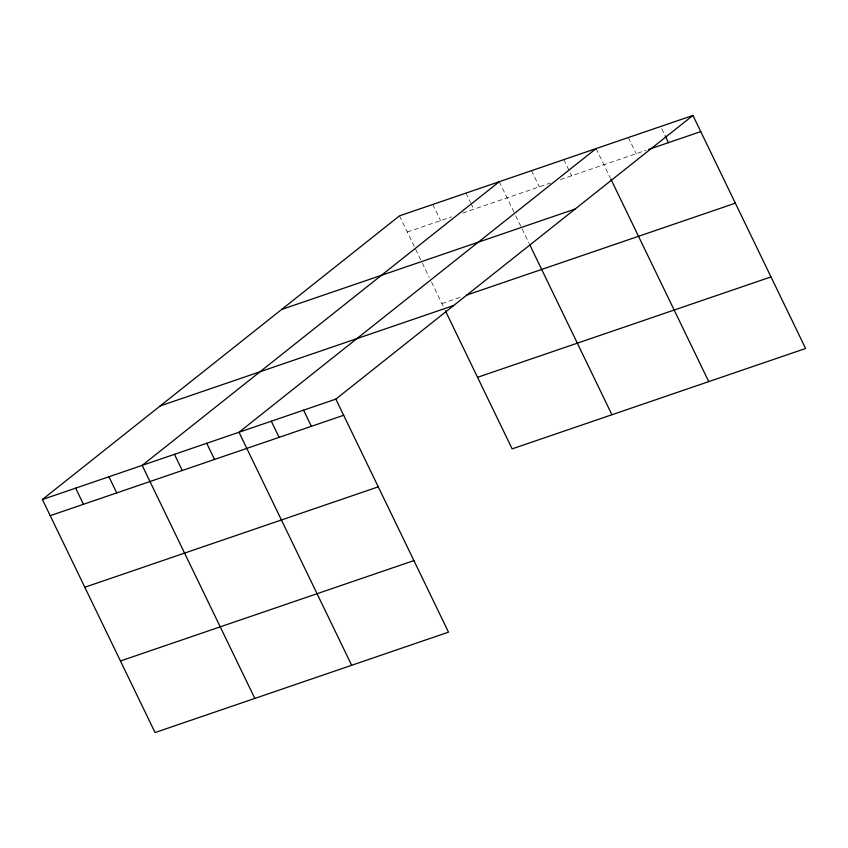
<?xml version="1.0" encoding="UTF-8"?>
<svg xmlns="http://www.w3.org/2000/svg" width="848" height="848" viewBox="0 0 848 848"><rect width="100%" height="100%" fill="white"/><g stroke="black" fill="none" stroke-linecap="round" stroke-linejoin="round"><path stroke-width="0.64" stroke-dasharray="4.24 3.18" d="M407.305 231.992L451.645 216.823M462.732 213.028L550.532 182.998M560.464 179.596L646.123 150.287M441.903 303.573L462.838 296.408M661.779 128.801L664.567 134.567M628.389 137.535L636.191 153.689M596.102 148.58L610.263 177.857M563.825 159.625L571.637 175.769M531.548 170.66L539.36 186.814M499.271 181.705L515.149 214.565M515.722 215.752L521.488 227.688M522.071 228.875L528.993 243.196M466.008 193.09L470.47 202.322M471.032 203.467L473.82 209.244M432.756 204.463L440.557 220.618M399.493 215.848L421.721 261.82M422.293 263.007L429.215 277.328M431.526 282.098L443.631 307.135"/><path stroke-width="1.27" d="M692.943 115.445L335.85 399.122L448.507 632.152L155.057 732.555L42.4 499.514L399.493 215.848L692.943 115.445L805.6 348.486L512.15 448.878L445.348 310.707M499.271 181.705L142.178 465.382L254.824 698.423M596.102 148.58L239.009 432.247L351.666 665.288M648.614 149.439L700.755 131.599M281.653 309.456L575.103 209.053M466.538 295.136L735.354 203.17M160.24 405.906L453.691 305.503M42.4 499.514L335.85 399.122M50.212 515.669L343.663 415.276M477.551 377.307L771.002 276.914M84.811 587.24L378.261 486.847M120.458 660.984L413.909 560.581M665.129 135.722L668.478 142.644M610.836 179.045L708.758 381.611M529.565 244.383L611.927 414.746M303.573 410.167L311.375 426.311M271.296 421.202L279.098 437.356M206.732 443.292L214.544 459.446M174.455 454.337L182.256 470.492M108.915 476.756L116.727 492.911M75.663 488.141L83.464 504.295"/></g></svg>
